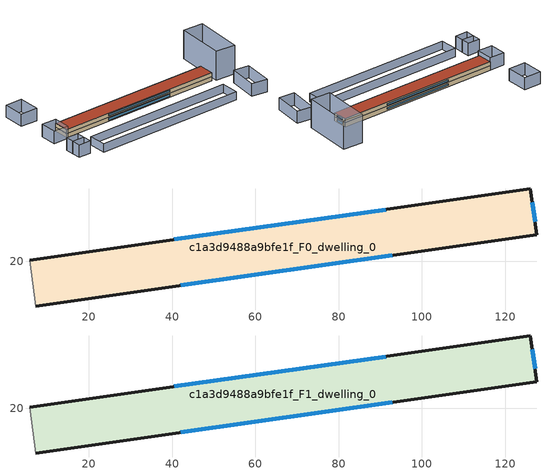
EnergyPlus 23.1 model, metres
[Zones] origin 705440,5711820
c1a3d9488a9bfe1f_F0_dwelling_0
 floor ground (EU_floor_Construction): 126.05,37.33 127.61,26.33 7.32,9.23 5.8,20.28 z0
 wall outside (EU_wall_Construction): 7.32,9.23 127.61,26.33 126.05,37.33 5.8,20.28 z0:3
 wall adiabatic (EU_wall_Construction): 5.8,20.28 7.32,9.23 z0:3
 window (EU_Window_Construction): 91.29,32.4 40.55,25.2 / 127.16,29.51 126.5,34.15 / 42.09,14.18 92.84,21.39 z0.87:2.13
c1a3d9488a9bfe1f_F1_dwelling_0
 floor to c1a3d9488a9bfe1f_F0_dwelling_0 (EU_floor_Construction): 126.04,37.33 127.61,26.33 7.32,9.23 5.79,20.28 z3
 wall outside (EU_wall_Construction): 7.32,9.23 127.61,26.33 126.05,37.33 5.8,20.28 z3:6
 wall adiabatic (EU_wall_Construction): 5.8,20.28 7.32,9.23 z3:6
 window (EU_Window_Construction): 91.29,32.4 40.55,25.2 / 127.16,29.51 126.5,34.15 / 42.09,14.18 92.84,21.39 z3.87:5.13
 roof outside (EU_roof_Construction): 127.61,26.33 126.05,37.33 5.8,20.28 7.32,9.23 z6
shading: -0.51,-11.19 8.42,-9.93 / 8.42,-9.93 9.36,-16.56 / 9.36,-16.56 0.43,-17.83 / 0.43,-17.83 -0.51,-11.19 / 7.57,-3.9 8.42,-9.93 / 8.42,-9.93 -0.52,-11.2 / -0.52,-11.2 -1.37,-5.16 / -1.37,-5.16 7.57,-3.9 / -3.67,6.61 -5.34,18.74 / -5.34,18.74 5.8,20.28 / 5.8,20.28 7.47,8.15 / 7.47,8.15 -3.67,6.61 / -11.72,53.15 0.99,54.85 / 0.99,54.85 3.08,39.16 / 3.08,39.16 -9.63,37.47 / -9.63,37.47 -11.72,53.15 / 138.61,-5.1 138.4,16.85 / 138.4,16.85 150.1,16.97 / 150.1,16.97 150.31,-4.99 / 150.31,-4.99 138.61,-5.1 z0:9; 142.7,62.43 145.44,26.69 / 145.44,26.69 130.68,25.56 / 130.68,25.56 127.94,61.29 / 127.94,61.29 142.7,62.43 z0:21; 15.63,-7.11 125.56,8.81 / 125.56,8.81 127.44,-4.13 / 127.44,-4.13 17.51,-20.06 / 17.51,-20.06 15.63,-7.11 z0:6
[Building]
EU S2 Campaign: North Axis=0; Terrain=City; Solar Distribution=FullExterior
[Site:Location]
London: Latitude=51.5; Longitude=-0.5; Time Zone=0; Elevation=25
[SizingPeriod:WeatherFileDays]
AnnualSizingPeriod: Begin Month=1; Begin Day of Month=1; End Month=12; End Day of Month=31; Day of Week for Start Day=Monday; Use Weather File Daylight Saving Period=No; Use Weather File Rain and Snow Indicators=No
[MATERIAL]
EU_InternalMass_Material: Roughness=MediumRough; Thickness=0.1; Conductivity=1; Density=1800; Specific Heat=900; Thermal Absorptance=0.9; Solar Absorptance=0.7; Visible Absorptance=0.7
[MATERIAL:NOMASS] Roughness=MediumRough; Thermal Absorptance=0.9; Solar Absorptance=0.7; Visible Absorptance=0.7
Name | Thermal Resistance
EU_wall_NoMass | 0.724719
EU_roof_NoMass | 2.98947
EU_floor_NoMass | 2.39157
[WINDOWMATERIAL:SIMPLEGLAZINGSYSTEM]
EU_Window_SimpleGlazing: UFactor=2.63425; Solar Heat Gain Coefficient=0.76; Visible Transmittance=0.76
[CONSTRUCTION]
EU_wall_Construction: EU_wall_NoMass
EU_roof_Construction: EU_roof_NoMass
EU_floor_Construction: EU_floor_NoMass
EU_Window_Construction: EU_Window_SimpleGlazing
EU_InternalMass_Construction: EU_InternalMass_Material
[ZONE] Type=1; Multiplier=1; Ceiling Height=autocalculate; Volume=4054.55; Floor Area=autocalculate; Part of Total Floor Area=Yes
c1a3d9488a9bfe1f_F0_dwelling_0; c1a3d9488a9bfe1f_F1_dwelling_0
[INTERNALMASS] Construction=EU_InternalMass_Construction; Surface Area=1351.52
Name | Zone or ZoneList
c1a3d9488a9bfe1f_F0_dwelling_0_EU_InternalMass | c1a3d9488a9bfe1f_F0_dwelling_0
c1a3d9488a9bfe1f_F1_dwelling_0_EU_InternalMass | c1a3d9488a9bfe1f_F1_dwelling_0
[OTHEREQUIPMENT] Fuel Type=Electricity; Design Level Calculation Method=Watts/Area; Power per Zone Floor Area=1; Fraction Latent=0; Fraction Radiant=0; Fraction Lost=0; Carbon Dioxide Generation Rate=0; EndUse Subcategory=EU_Step8_InternalGains
Name | Zone or ZoneList or Space or SpaceList | Schedule
EU_Step8_InternalGain_c1a3d9488a9bfe1f_F0_dwelling_0_f000 | c1a3d9488a9bfe1f_F0_dwelling_0 | EU_Step8_GainSchedule_c1a3d9488a9bfe1f_F0_dwelling_0_f000
EU_Step8_InternalGain_c1a3d9488a9bfe1f_F1_dwelling_0_f000 | c1a3d9488a9bfe1f_F1_dwelling_0 | EU_Step8_GainSchedule_c1a3d9488a9bfe1f_F1_dwelling_0_f000
[ZONEVENTILATION:DESIGNFLOWRATE] Schedule=EU_AlwaysOn; Design Flow Rate Calculation Method=AirChanges/Hour; Air Changes per Hour=0.418135; Ventilation Type=Natural; Fan Pressure Rise=0; Fan Total Efficiency=1; Constant Term Coefficient=1; Temperature Term Coefficient=0; Velocity Term Coefficient=0; Velocity Squared Term Coefficient=0; Minimum Indoor Temperature=-100; Maximum Indoor Temperature=100; Delta Temperature=-100; Minimum Outdoor Temperature=-100; Maximum Outdoor Temperature=100; Maximum Wind Speed=40
Name | Zone or ZoneList or Space or SpaceList
EU_ConstantAir_c1a3d9488a9bfe1f_F0_dwelling_0 | c1a3d9488a9bfe1f_F0_dwelling_0
EU_ConstantAir_c1a3d9488a9bfe1f_F1_dwelling_0 | c1a3d9488a9bfe1f_F1_dwelling_0
[HVACTEMPLATE:THERMOSTAT] Constant Heating Setpoint=20; Constant Cooling Setpoint=50
EU_HeatOnly_c1a3d9488a9bfe1f_F0_dwelling_0; EU_HeatOnly_c1a3d9488a9bfe1f_F1_dwelling_0
[HVACTEMPLATE:ZONE:IDEALLOADSAIRSYSTEM] System Availability Schedule=EU_AlwaysOn; Maximum Heating Supply Air Temperature=50; Minimum Cooling Supply Air Temperature=13; Maximum Heating Supply Air Humidity Ratio=0.0156; Minimum Cooling Supply Air Humidity Ratio=0.0077; Heating Limit=NoLimit; Cooling Limit=NoLimit; Heating Availability Schedule=EU_AlwaysOn; Cooling Availability Schedule=EU_CoolingOff; Dehumidification Control Type=ConstantSensibleHeatRatio; Cooling Sensible Heat Ratio=0.7; Dehumidification Setpoint=60; Humidification Control Type=None; Humidification Setpoint=30; Outdoor Air Method=None; Outdoor Air Flow Rate per Person=0.00944; Outdoor Air Flow Rate per Zone Floor Area=0; Outdoor Air Flow Rate per Zone=0; Demand Controlled Ventilation Type=None; Outdoor Air Economizer Type=NoEconomizer; Heat Recovery Type=None; Sensible Heat Recovery Effectiveness=0.7; Latent Heat Recovery Effectiveness=0.65
Name | Template Thermostat
c1a3d9488a9bfe1f_F0_dwelling_0 | EU_HeatOnly_c1a3d9488a9bfe1f_F0_dwelling_0
c1a3d9488a9bfe1f_F1_dwelling_0 | EU_HeatOnly_c1a3d9488a9bfe1f_F1_dwelling_0
[SIZING:ZONE] Zone Cooling Design Supply Air Temperature Input Method=SupplyAirTemperature; Zone Cooling Design Supply Air Temperature=13; Zone Heating Design Supply Air Temperature Input Method=SupplyAirTemperature; Zone Heating Design Supply Air Temperature=50; Zone Cooling Design Supply Air Humidity Ratio=0.008; Zone Heating Design Supply Air Humidity Ratio=0.008; Cooling Design Air Flow Method=DesignDay; Cooling Design Air Flow Rate=0; Cooling Minimum Air Flow per Zone Floor Area=0.000762; Cooling Minimum Air Flow=0; Cooling Minimum Air Flow Fraction=0.2; Heating Design Air Flow Method=DesignDay; Heating Design Air Flow Rate=0; Heating Maximum Air Flow per Zone Floor Area=0.002032; Heating Maximum Air Flow=0.141576; Heating Maximum Air Flow Fraction=0.3; Account for Dedicated Outdoor Air System=No; Dedicated Outdoor Air System Control Strategy=NeutralSupplyAir; Dedicated Outdoor Air Low Setpoint Temperature for Design=autosize; Dedicated Outdoor Air High Setpoint Temperature for Design=autosize; Zone Load Sizing Method=Sensible Load Only No Latent Load; Zone Latent Cooling Design Supply Air Humidity Ratio Input Method=HumidityRatioDifference; Zone Cooling Design Supply Air Humidity Ratio Difference=0.005; Zone Latent Heating Design Supply Air Humidity Ratio Input Method=HumidityRatioDifference; Zone Humidification Design Supply Air Humidity Ratio Difference=0.005
c1a3d9488a9bfe1f_F0_dwelling_0; c1a3d9488a9bfe1f_F1_dwelling_0
[SCHEDULE:CONSTANT]
Name | Hourly Value
EU_AlwaysOn | 1
EU_CoolingOff | 0
[SCHEDULE:FILE] Column Number=1; Rows to Skip at Top=0; Number of Hours of Data=8760; Column Separator=Comma; Interpolate to Timestep=No; Minutes per Item=60; Adjust Schedule for Daylight Savings=Yes
Name | File
EU_Step8_GainSchedule_c1a3d9488a9bfe1f_F0_dwelling_0_f000 | ../../schedules/c1a3d9488a9bfe1f/c1a3d9488a9bfe1f_F0_dwelling_0_f000_gain.csv
EU_Step8_GainSchedule_c1a3d9488a9bfe1f_F1_dwelling_0_f000 | ../../schedules/c1a3d9488a9bfe1f/c1a3d9488a9bfe1f_F1_dwelling_0_f000_gain.csv
